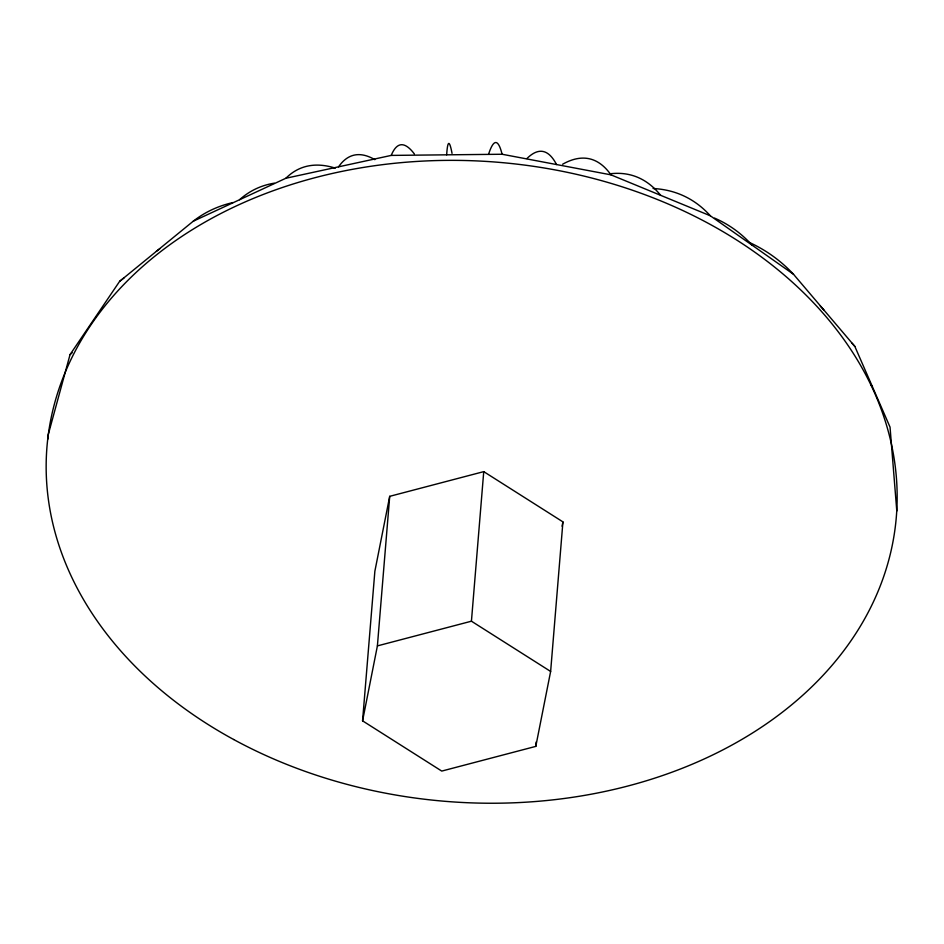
<?xml version="1.0" encoding="UTF-8"?>
<svg xmlns="http://www.w3.org/2000/svg" width="944" height="944" viewBox="0 0 944 944"><rect width="100%" height="100%" fill="white"/><g stroke="black" fill="none" stroke-linecap="round" stroke-linejoin="round"><path stroke-width="1.42" d="M362.567 720.838L374.862 571.273L389.707 496.332L483.741 471.634L562.931 521.879L550.635 671.444L535.791 746.385L441.757 771.083L362.567 720.838L377.399 645.897L389.707 496.332M550.635 671.444L471.434 621.199L483.741 471.634M535.791 746.385L536.157 741.996M562.069 526.209L562.931 521.879M232.956 202.559A487.965 216.837 57.4 0 0 193.249 221.215L119.628 281.359L70.045 354.614L47.884 435.951L48.12 438.854M193.249 221.215L285.879 178.251L391.229 155.406A486.62 57.112 81.3 0 1 414.404 154.002M377.399 645.897L471.434 621.199M391.229 155.406L502.09 154.25L610.945 174.841L710.336 215.787L793.515 274.291L854.816 346.377L890.039 427.125L896.8 511.023M749.371 242.443A486.219 258.998 -50.9 0 1 793.515 274.291M851.948 343.168A486.384 306.234 -34.5 0 1 854.816 346.377M820.289 306.104A480.154 281.418 -43.1 0 1 824.159 310.34M653.083 188.505A486.148 194.37 -64.8 0 1 710.336 215.787M714.573 218.111A480.036 225.722 -58.1 0 1 751.931 245.039M562.624 164.232A486.219 116.643 -76.8 0 1 610.945 174.841M609.612 173.849A480.036 154.863 -71 0 1 660.635 195.314M488.862 153.412A486.384 30.928 -87.9 0 1 502.09 154.25M526.917 158.557A482.832 73.915 -82.4 0 1 556.523 164.539M446.665 154.828A480.354 13.004 86.7 0 1 452.034 153.365M285.879 178.251A487.8 141.789 70 0 1 335.309 168.138M338.554 166.828A480.59 98.872 75.8 0 1 374.839 159.654M239.564 199.727A480.803 178.215 63.9 0 1 274.244 183.183M119.628 281.359A485.228 275.471 42.7 0 1 124.077 277.866M156.433 251.281A483.623 246.856 50.4 0 1 159.819 248.768M70.045 354.614A487.965 318.199 25.3 0 1 72.169 352.773M870.639 384.574A480.354 318.187 -25.3 0 1 872.421 386.745M233.664 739.506A426.122 320.618 4.7 0 0 896.116 519.342A426.122 320.618 4.7 0 0 285.194 186.558A426.122 320.618 4.7 0 0 233.664 739.506"/></g></svg>
